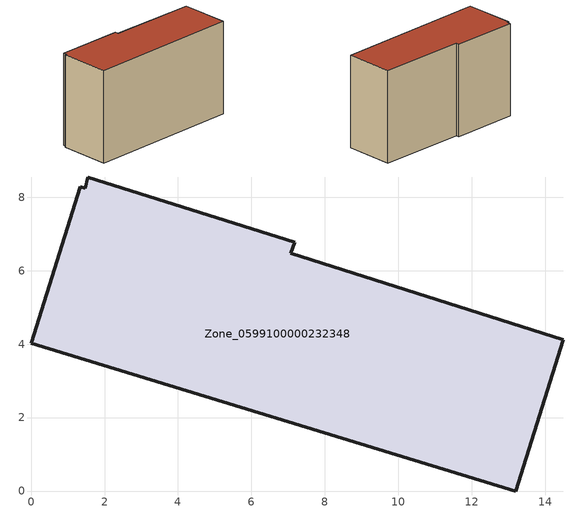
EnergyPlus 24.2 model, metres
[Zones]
Zone_0599100000232348
 floor ground (C_G): 1.33,8.29 1.47,8.24 1.55,8.55 7.18,6.78 7.07,6.47 14.5,4.12 13.2,0 0,4.02 z0.53
 wall outside (C_F): 13.2,0 14.5,4.12 7.07,6.47 7.18,6.78 1.55,8.55 1.47,8.24 1.33,8.29 0,4.02 13.2,0 z0.53:8.78
 roof outside (C_R): 1.47,8.24 1.33,8.29 0,4.02 13.2,0 14.5,4.12 7.07,6.47 7.18,6.78 1.55,8.55 z8.78
[BUILDING]
Pand.0599100000232348: North Axis=0; Terrain=City; Loads Convergence Tolerance Value=0.04; Temperature Convergence Tolerance Value=0.4; Solar Distribution=FullExterior; Maximum Number of Warmup Days=25; Minimum Number of Warmup Days=1
[Site:Location]
Rotterdam.The.Hague.AP_ZH_NLD Design_Conditions: Latitude=51.96; Longitude=4.45; Time Zone=1; Elevation=-4.5
[SITE:GROUNDTEMPERATURE:BUILDINGSURFACE]
18, 18, 18, 18, 18, 18, 18, 18, 18, 18, 18, 18
[MATERIAL] Thermal Absorptance=0.9; Solar Absorptance=0.7; Visible Absorptance=0.7
Name | Roughness | Thickness | Conductivity | Density | Specific Heat
G.TI.1965-1974 | MediumSmooth | 0.15 | 0.882353 | 540 | 1210
F.TI.1965-1974 | Rough | 0.3 | 0.697674 | 1920 | 840
R.TI.1965-1974 | MediumRough | 0.2 | 0.232558 | 1500 | 1000
[CONSTRUCTION]
C_G: G.TI.1965-1974
C_F: F.TI.1965-1974
C_R: R.TI.1965-1974
[ZONE]
Zone_0599100000232348: Type=1; Multiplier=1; Ceiling Height=Autocalculate; Volume=Autocalculate; Floor Area=autocalculate; Part of Total Floor Area=Yes
[ZONEINFILTRATION:DESIGNFLOWRATE]
Infil_Zone_0599100000232348: Zone or ZoneList or Space or SpaceList=Zone_0599100000232348; Schedule=AlwaysOn; Design Flow Rate Calculation Method=Flow/Area; Flow Rate per Floor Area=0.003; Constant Term Coefficient=1; Temperature Term Coefficient=0; Velocity Term Coefficient=0; Velocity Squared Term Coefficient=0
[HVACTEMPLATE:ZONE:IDEALLOADSAIRSYSTEM]
Zone_0599100000232348: Maximum Heating Supply Air Temperature=50; Minimum Cooling Supply Air Temperature=13; Maximum Heating Supply Air Humidity Ratio=0.0156; Minimum Cooling Supply Air Humidity Ratio=0.0077; Heating Limit=NoLimit; Cooling Limit=NoLimit; Dehumidification Control Type=ConstantSensibleHeatRatio; Cooling Sensible Heat Ratio=0.7; Dehumidification Setpoint=60; Humidification Control Type=None; Humidification Setpoint=30; Outdoor Air Method=None; Outdoor Air Flow Rate per Person=0.00944; Outdoor Air Flow Rate per Zone Floor Area=0; Outdoor Air Flow Rate per Zone=0; Demand Controlled Ventilation Type=None; Outdoor Air Economizer Type=NoEconomizer; Heat Recovery Type=None; Sensible Heat Recovery Effectiveness=0.7; Latent Heat Recovery Effectiveness=0.65
[ZONECONTROL:THERMOSTAT]
ThermostatControl_Zone_0599100000232348: Zone or ZoneList=Zone_0599100000232348; Control Type Schedule=DualSetpointControlType; Control 1=Thermostat_Zone_0599100000232348; Temperature Difference Between Cutout And Setpoint=0
[THERMOSTATSETPOINT:DUALSETPOINT]
Thermostat_Zone_0599100000232348: Heating Setpoint Temperature Schedule=HeatingSetpoint_Zone_0599100000232348; Cooling Setpoint Temperature Schedule=CoolingSetpoint_Zone_0599100000232348
[SCHEDULE:COMPACT]
HeatingSetpoint_Zone_0599100000232348: Through: 12/31, For: AllDays, Until: 24:00, 21
CoolingSetpoint_Zone_0599100000232348: Through: 12/31, For: AllDays, Until: 24:00, 24
DualSetpointControlType: Through: 12/31, For: AllDays, Until: 24:00, 4
AlwaysOn: Through: 12/31, For: AllDays, Until: 24:00, 1
